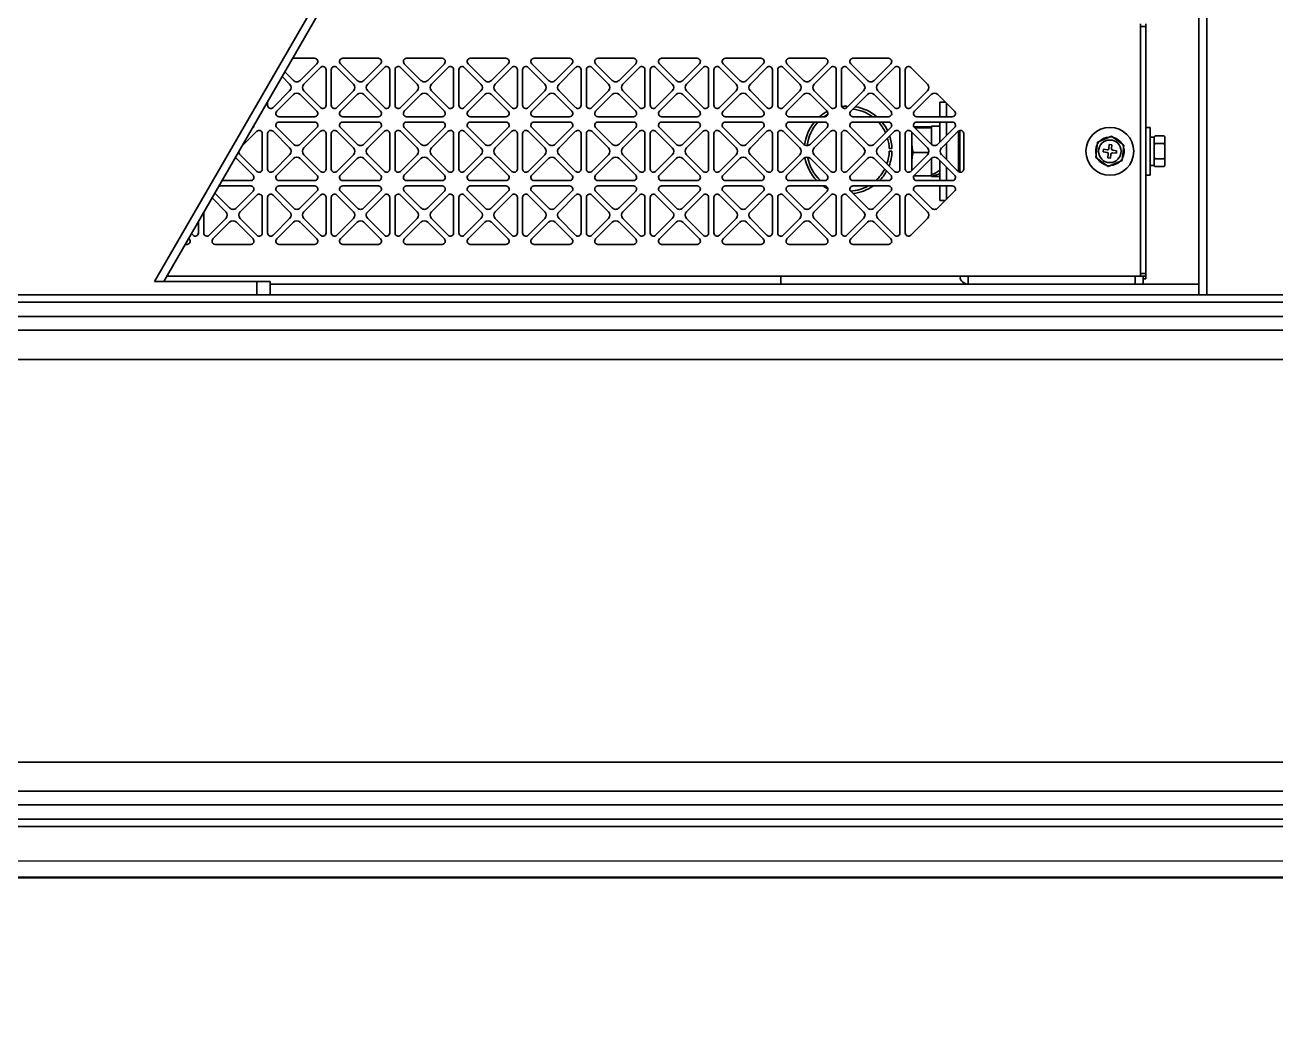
# Model space of a CAD drawing. Header units: millimetres. Extents: x 32496 to 166256, y 3504 to 23939.
# Drawn here: x 75620.2 to 76091, y 12027 to 12401.7 of the extents above; entities that cross this region are included whole.
import ezdxf

# ---------------------------------------------------------------- set-up
doc = ezdxf.new("R2010")
doc.units = ezdxf.units.MM
doc.layers.get('0').update_dxf_attribs({"lineweight": 35})
doc.layers.add('02___PRT_ALL_AXES', color=90, linetype='Continuous')

# ---------------------------------------------------------------- blocks, each defined once
blk = doc.blocks.new('DRGTJHYTHRTTR')
at = {"layer": '02___PRT_ALL_AXES', "color": 7, "linetype": 'Continuous'}
blk.add_line((60556.04, -50885.69), (45964.04, -50885.69), dxfattribs=at)
blk = doc.blocks.new('8-1250')
at = {"linetype": 'Continuous'}
for p, q in [((3018.87, -32152.29), (3018.87, -34671.29)), ((3010.87, -33994.26), (2622.88, -34666.29)), ((3010.87, -34000.26), (2626.34, -34666.29)), ((3015.87, -34040.26), (3015.87, -34671.29)), ((2993.87, -34570.29), (2993.87, -34569.29)), ((2995.87, -34570.29), (2993.87, -34570.29)), ((2993.87, -34663.29), (2993.87, -34570.29)), ((2995.87, -34664.29), (2995.87, -34569.29)), ((2683.06, -34582.29), (2674.84, -34582.29)), ((2707.06, -34582.29), (2693.68, -34582.29)), ((2731.06, -34582.29), (2717.68, -34582.29)), ((2755.06, -34582.29), (2741.68, -34582.29)), ((2779.06, -34582.29), (2765.68, -34582.29)), ((2803.06, -34582.29), (2789.68, -34582.29)), ((2827.06, -34582.29), (2813.68, -34582.29)), ((2851.06, -34582.29), (2837.68, -34582.29)), ((2875.06, -34582.29), (2861.68, -34582.29)), ((2899.06, -34582.29), (2885.68, -34582.29)), ((2671.89, -34587.39), (2675.1, -34590.6)), ((2677.65, -34590.6), (2683.91, -34584.34)), ((2685.32, -34585.75), (2679.06, -34592.02)), ((2687.37, -34599.98), (2687.37, -34586.6)), ((2689.37, -34586.6), (2689.37, -34599.98)), ((2697.69, -34592.02), (2691.42, -34585.75)), ((2692.83, -34584.34), (2699.1, -34590.6)), ((2701.65, -34590.6), (2707.91, -34584.34)), ((2709.32, -34585.75), (2703.06, -34592.02)), ((2711.37, -34599.98), (2711.37, -34586.6)), ((2713.37, -34586.6), (2713.37, -34599.98)), ((2721.69, -34592.02), (2715.42, -34585.75)), ((2716.83, -34584.34), (2723.1, -34590.6)), ((2725.65, -34590.6), (2731.91, -34584.34)), ((2733.32, -34585.75), (2727.06, -34592.02)), ((2735.37, -34599.98), (2735.37, -34586.6)), ((2737.37, -34586.6), (2737.37, -34599.98)), ((2745.69, -34592.02), (2739.42, -34585.75)), ((2740.83, -34584.34), (2747.1, -34590.6)), ((2749.65, -34590.6), (2755.91, -34584.34)), ((2757.32, -34585.75), (2751.06, -34592.02)), ((2759.37, -34599.98), (2759.37, -34586.6)), ((2761.37, -34586.6), (2761.37, -34599.98)), ((2769.69, -34592.02), (2763.42, -34585.75)), ((2764.83, -34584.34), (2771.1, -34590.6)), ((2773.65, -34590.6), (2779.91, -34584.34)), ((2781.32, -34585.75), (2775.06, -34592.02)), ((2783.37, -34599.98), (2783.37, -34586.6)), ((2785.37, -34586.6), (2785.37, -34599.98)), ((2793.69, -34592.02), (2787.42, -34585.75)), ((2788.83, -34584.34), (2795.1, -34590.6)), ((2797.65, -34590.6), (2803.91, -34584.34)), ((2805.32, -34585.75), (2799.06, -34592.02)), ((2807.37, -34599.98), (2807.37, -34586.6)), ((2809.37, -34586.6), (2809.37, -34599.98)), ((2817.69, -34592.02), (2811.42, -34585.75)), ((2812.83, -34584.34), (2819.1, -34590.6)), ((2821.65, -34590.6), (2827.91, -34584.34)), ((2829.32, -34585.75), (2823.06, -34592.02)), ((2831.37, -34599.98), (2831.37, -34586.6)), ((2833.37, -34586.6), (2833.37, -34599.98)), ((2841.69, -34592.02), (2835.42, -34585.75)), ((2836.83, -34584.34), (2843.1, -34590.6)), ((2845.65, -34590.6), (2851.91, -34584.34)), ((2853.32, -34585.75), (2847.06, -34592.02)), ((2855.37, -34599.98), (2855.37, -34586.6)), ((2857.37, -34586.6), (2857.37, -34599.98)), ((2865.69, -34592.02), (2859.42, -34585.75)), ((2860.83, -34584.34), (2867.1, -34590.6)), ((2869.65, -34590.6), (2875.91, -34584.34)), ((2877.32, -34585.75), (2871.06, -34592.02)), ((2879.37, -34599.98), (2879.37, -34586.6)), ((2881.37, -34586.6), (2881.37, -34599.98)), ((2889.69, -34592.02), (2883.42, -34585.75)), ((2884.83, -34584.34), (2891.1, -34590.6)), ((2893.65, -34590.6), (2899.91, -34584.34)), ((2901.32, -34585.75), (2895.06, -34592.02)), ((2903.37, -34599.98), (2903.37, -34586.6)), ((2905.37, -34586.6), (2905.37, -34599.98)), ((2913.69, -34592.02), (2907.42, -34585.75)), ((2673.69, -34592.02), (2670.86, -34589.19)), ((2667.42, -34600.83), (2673.69, -34594.56)), ((2675.1, -34595.98), (2668.83, -34602.24)), ((2683.91, -34602.24), (2677.65, -34595.98)), ((2679.06, -34594.56), (2685.32, -34600.83)), ((2691.42, -34600.83), (2697.69, -34594.56)), ((2699.1, -34595.98), (2692.83, -34602.24)), ((2707.91, -34602.24), (2701.65, -34595.98)), ((2703.06, -34594.56), (2709.32, -34600.83)), ((2715.42, -34600.83), (2721.69, -34594.56)), ((2723.1, -34595.98), (2716.83, -34602.24)), ((2731.91, -34602.24), (2725.65, -34595.98)), ((2727.06, -34594.56), (2733.32, -34600.83)), ((2739.42, -34600.83), (2745.69, -34594.56)), ((2747.1, -34595.98), (2740.83, -34602.24)), ((2755.91, -34602.24), (2749.65, -34595.98)), ((2751.06, -34594.56), (2757.32, -34600.83)), ((2763.42, -34600.83), (2769.69, -34594.56)), ((2771.1, -34595.98), (2764.83, -34602.24)), ((2779.91, -34602.24), (2773.65, -34595.98)), ((2775.06, -34594.56), (2781.32, -34600.83)), ((2787.42, -34600.83), (2793.69, -34594.56)), ((2795.1, -34595.98), (2788.83, -34602.24)), ((2803.91, -34602.24), (2797.65, -34595.98)), ((2799.06, -34594.56), (2805.32, -34600.83)), ((2811.42, -34600.83), (2817.69, -34594.56)), ((2819.1, -34595.98), (2812.83, -34602.24)), ((2827.91, -34602.24), (2821.65, -34595.98)), ((2823.06, -34594.56), (2829.32, -34600.83)), ((2835.42, -34600.83), (2841.69, -34594.56)), ((2843.1, -34595.98), (2836.83, -34602.24)), ((2851.91, -34602.24), (2845.65, -34595.98)), ((2847.06, -34594.56), (2853.32, -34600.83)), ((2859.42, -34600.83), (2865.69, -34594.56)), ((2867.1, -34595.98), (2860.83, -34602.24)), ((2875.91, -34602.24), (2869.65, -34595.98)), ((2871.06, -34594.56), (2877.32, -34600.83)), ((2883.42, -34600.83), (2889.69, -34594.56)), ((2891.1, -34595.98), (2884.83, -34602.24)), ((2899.91, -34602.24), (2893.65, -34595.98)), ((2895.06, -34594.56), (2901.32, -34600.83)), ((2907.42, -34600.83), (2913.69, -34594.56)), ((2915.1, -34595.98), (2908.83, -34602.24)), ((2923.91, -34602.24), (2917.65, -34595.98)), ((2665.37, -34598.69), (2665.37, -34599.98)), ((2883.37, -34600.87), (2883.37, -34600.3)), ((2918.37, -34598.79), (2920.46, -34598.79)), ((2918.37, -34598.79), (2918.37, -34604.29)), ((2920.87, -34604.29), (2920.87, -34599.2)), ((2669.68, -34604.29), (2683.06, -34604.29)), ((2683.06, -34606.29), (2669.68, -34606.29)), ((2693.68, -34604.29), (2707.06, -34604.29)), ((2707.06, -34606.29), (2693.68, -34606.29)), ((2717.68, -34604.29), (2731.06, -34604.29)), ((2731.06, -34606.29), (2717.68, -34606.29)), ((2741.68, -34604.29), (2755.06, -34604.29)), ((2755.06, -34606.29), (2741.68, -34606.29)), ((2765.68, -34604.29), (2779.06, -34604.29)), ((2779.06, -34606.29), (2765.68, -34606.29)), ((2789.68, -34604.29), (2803.06, -34604.29)), ((2803.06, -34606.29), (2789.68, -34606.29)), ((2813.68, -34604.29), (2827.06, -34604.29)), ((2827.06, -34606.29), (2813.68, -34606.29)), ((2837.68, -34604.29), (2851.06, -34604.29)), ((2851.06, -34606.29), (2837.68, -34606.29)), ((2861.68, -34604.29), (2875.06, -34604.29)), ((2875.06, -34606.29), (2861.68, -34606.29)), ((2885.68, -34604.29), (2899.06, -34604.29)), ((2899.06, -34606.29), (2885.68, -34606.29)), ((2909.68, -34604.29), (2923.06, -34604.29)), ((2923.06, -34606.29), (2909.68, -34606.29)), ((2918.37, -34606.29), (2918.37, -34613.87)), ((2920.87, -34611.37), (2920.87, -34606.29)), ((2661.32, -34609.75), (2655.79, -34615.29)), ((2663.37, -34623.98), (2663.37, -34610.6)), ((2665.37, -34610.6), (2665.37, -34623.98)), ((2673.69, -34616.02), (2667.42, -34609.75)), ((2668.83, -34608.34), (2675.1, -34614.6)), ((2677.65, -34614.6), (2683.91, -34608.34)), ((2685.32, -34609.75), (2679.06, -34616.02)), ((2687.37, -34623.98), (2687.37, -34610.6)), ((2689.37, -34610.6), (2689.37, -34623.98)), ((2697.69, -34616.02), (2691.42, -34609.75)), ((2692.83, -34608.34), (2699.1, -34614.6)), ((2701.65, -34614.6), (2707.91, -34608.34)), ((2709.32, -34609.75), (2703.06, -34616.02)), ((2711.37, -34623.98), (2711.37, -34610.6)), ((2713.37, -34610.6), (2713.37, -34623.98)), ((2721.69, -34616.02), (2715.42, -34609.75)), ((2716.83, -34608.34), (2723.1, -34614.6)), ((2725.65, -34614.6), (2731.91, -34608.34)), ((2733.32, -34609.75), (2727.06, -34616.02)), ((2735.37, -34623.98), (2735.37, -34610.6)), ((2737.37, -34610.6), (2737.37, -34623.98)), ((2745.69, -34616.02), (2739.42, -34609.75)), ((2740.83, -34608.34), (2747.1, -34614.6)), ((2749.65, -34614.6), (2755.91, -34608.34)), ((2757.32, -34609.75), (2751.06, -34616.02)), ((2759.37, -34623.98), (2759.37, -34610.6)), ((2761.37, -34610.6), (2761.37, -34623.98)), ((2769.69, -34616.02), (2763.42, -34609.75)), ((2764.83, -34608.34), (2771.1, -34614.6)), ((2773.65, -34614.6), (2779.91, -34608.34)), ((2781.32, -34609.75), (2775.06, -34616.02)), ((2783.37, -34623.98), (2783.37, -34610.6)), ((2785.37, -34610.6), (2785.37, -34623.98)), ((2793.69, -34616.02), (2787.42, -34609.75)), ((2788.83, -34608.34), (2795.1, -34614.6)), ((2797.65, -34614.6), (2803.91, -34608.34)), ((2805.32, -34609.75), (2799.06, -34616.02)), ((2807.37, -34623.98), (2807.37, -34610.6)), ((2809.37, -34610.6), (2809.37, -34623.98)), ((2817.69, -34616.02), (2811.42, -34609.75)), ((2812.83, -34608.34), (2819.1, -34614.6)), ((2821.65, -34614.6), (2827.91, -34608.34)), ((2829.32, -34609.75), (2823.06, -34616.02)), ((2831.37, -34623.98), (2831.37, -34610.6)), ((2833.37, -34610.6), (2833.37, -34623.98)), ((2841.69, -34616.02), (2835.42, -34609.75)), ((2836.83, -34608.34), (2843.1, -34614.6)), ((2845.65, -34614.6), (2851.91, -34608.34)), ((2853.32, -34609.75), (2847.06, -34616.02)), ((2855.37, -34623.98), (2855.37, -34610.6)), ((2857.37, -34610.6), (2857.37, -34623.98)), ((2865.69, -34616.02), (2859.42, -34609.75)), ((2860.83, -34608.34), (2867.1, -34614.6)), ((2869.65, -34614.6), (2875.91, -34608.34)), ((2877.32, -34609.75), (2871.06, -34616.02)), ((2879.37, -34623.98), (2879.37, -34610.6)), ((2881.37, -34610.6), (2881.37, -34623.98)), ((2889.69, -34616.02), (2883.42, -34609.75)), ((2884.83, -34608.34), (2891.1, -34614.6)), ((2893.65, -34614.6), (2899.91, -34608.34)), ((2901.32, -34609.75), (2895.06, -34616.02)), ((2903.37, -34623.98), (2903.37, -34610.6)), ((2905.37, -34610.6), (2905.37, -34623.98)), ((2913.69, -34616.02), (2907.42, -34609.75)), ((2907.77, -34610.1), (2907.77, -34624.47)), ((2908.65, -34608.09), (2915.27, -34608.09)), ((2908.83, -34608.34), (2915.1, -34614.6)), ((2909, -34608.51), (2915.27, -34608.51)), ((2918.37, -34607.84), (2915.27, -34607.84)), ((2915.27, -34607.84), (2915.27, -34608.41)), ((2915.27, -34610.6), (2915.27, -34608.41)), ((2915.27, -34610.6), (2915.27, -34614.74)), ((2917.65, -34614.6), (2923.91, -34608.34)), ((2925.32, -34609.75), (2919.06, -34616.02)), ((2925.37, -34609.71), (2925.37, -34624.87)), ((2925.87, -34609.79), (2925.37, -34609.79)), ((2925.87, -34625.13), (2925.87, -34609.45)), ((2927.37, -34623.98), (2927.37, -34610.6)), ((2977.71, -34613.89), (2982.99, -34611.55)), ((2982.99, -34611.55), (2987.65, -34614.95)), ((2995.87, -34608.29), (2997.47, -34608.29)), ((2997.47, -34626.29), (2997.47, -34608.29)), ((2999.32, -34611.56), (2999.37, -34611.52)), ((2999.37, -34611.52), (3002.77, -34611.52)), ((3002.82, -34611.56), (3002.77, -34611.52)), ((2920.87, -34620.37), (2920.87, -34614.2)), ((2977.09, -34619.63), (2977.71, -34613.89)), ((2981.98, -34616.24), (2982.14, -34614.75)), ((2982.14, -34614.75), (2983.14, -34614.86)), ((2983.14, -34614.86), (2982.98, -34616.35)), ((2987.04, -34620.69), (2987.65, -34614.95)), ((2997.47, -34611.94), (2999.07, -34611.94)), ((2999.07, -34611.82), (2999.32, -34611.56)), ((2999.07, -34622.76), (2999.07, -34611.82)), ((2999.37, -34614.33), (3002.77, -34614.33)), ((3003.07, -34611.82), (3002.82, -34611.56)), ((3003.07, -34622.76), (3003.07, -34611.82)), ((2659.91, -34626.24), (2653.65, -34619.98)), ((2655.06, -34618.56), (2661.32, -34624.83)), ((2667.42, -34624.83), (2673.69, -34618.56)), ((2675.1, -34619.98), (2668.83, -34626.24)), ((2683.91, -34626.24), (2677.65, -34619.98)), ((2679.06, -34618.56), (2685.32, -34624.83)), ((2691.42, -34624.83), (2697.69, -34618.56)), ((2699.1, -34619.98), (2692.83, -34626.24)), ((2707.91, -34626.24), (2701.65, -34619.98)), ((2703.06, -34618.56), (2709.32, -34624.83)), ((2715.42, -34624.83), (2721.69, -34618.56)), ((2723.1, -34619.98), (2716.83, -34626.24)), ((2731.91, -34626.24), (2725.65, -34619.98)), ((2727.06, -34618.56), (2733.32, -34624.83)), ((2739.42, -34624.83), (2745.69, -34618.56)), ((2747.1, -34619.98), (2740.83, -34626.24)), ((2755.91, -34626.24), (2749.65, -34619.98)), ((2751.06, -34618.56), (2757.32, -34624.83)), ((2763.42, -34624.83), (2769.69, -34618.56)), ((2771.1, -34619.98), (2764.83, -34626.24)), ((2779.91, -34626.24), (2773.65, -34619.98)), ((2775.06, -34618.56), (2781.32, -34624.83)), ((2787.42, -34624.83), (2793.69, -34618.56)), ((2795.1, -34619.98), (2788.83, -34626.24)), ((2803.91, -34626.24), (2797.65, -34619.98)), ((2799.06, -34618.56), (2805.32, -34624.83)), ((2811.42, -34624.83), (2817.69, -34618.56)), ((2819.1, -34619.98), (2812.83, -34626.24)), ((2827.91, -34626.24), (2821.65, -34619.98)), ((2823.06, -34618.56), (2829.32, -34624.83)), ((2835.42, -34624.83), (2841.69, -34618.56)), ((2843.1, -34619.98), (2836.83, -34626.24)), ((2851.91, -34626.24), (2845.65, -34619.98)), ((2847.06, -34618.56), (2853.32, -34624.83)), ((2859.42, -34624.83), (2865.69, -34618.56)), ((2867.1, -34619.98), (2860.83, -34626.24)), ((2875.91, -34626.24), (2869.65, -34619.98)), ((2871.06, -34618.56), (2877.32, -34624.83)), ((2883.42, -34624.83), (2889.69, -34618.56)), ((2891.1, -34619.98), (2884.83, -34626.24)), ((2899.91, -34626.24), (2893.65, -34619.98)), ((2895.06, -34618.56), (2901.32, -34624.83)), ((2899.36, -34616.29), (2900.36, -34616.29)), ((2900.36, -34617.29), (2899.36, -34617.29)), ((2907.42, -34624.83), (2913.69, -34618.56)), ((2908.28, -34617.71), (2914.16, -34617.71)), ((2915.1, -34619.98), (2908.83, -34626.24)), ((2915.27, -34619.83), (2915.27, -34624.49)), ((2923.91, -34626.24), (2917.65, -34619.98)), ((2918.37, -34620.7), (2918.37, -34628.29)), ((2919.06, -34618.56), (2925.32, -34624.83)), ((2981.76, -34623.03), (2977.09, -34619.63)), ((2979.83, -34617.52), (2979.94, -34616.53)), ((2981.32, -34617.68), (2979.83, -34617.52)), ((2979.94, -34616.53), (2981.43, -34616.69)), ((2981.61, -34619.72), (2981.77, -34618.23)), ((2982.6, -34619.83), (2981.61, -34619.72)), ((2987.04, -34620.69), (2981.76, -34623.03)), ((2982.76, -34618.34), (2982.6, -34619.83)), ((2984.8, -34618.05), (2983.31, -34617.89)), ((2983.42, -34616.9), (2984.91, -34617.06)), ((2984.91, -34617.06), (2984.8, -34618.05)), ((2999.37, -34620.1), (3002.77, -34620.1)), ((2915.27, -34626.49), (2915.27, -34624.49)), ((2920.87, -34628.29), (2920.87, -34623.2)), ((2925.37, -34624.79), (2925.87, -34624.79)), ((2997.47, -34622.64), (2999.07, -34622.64)), ((2999.07, -34622.76), (2999.32, -34623.02)), ((2999.37, -34623.06), (3002.77, -34623.06)), ((3003.07, -34622.76), (3002.82, -34623.02)), ((2659.06, -34630.29), (2647.13, -34630.29)), ((2648.28, -34628.29), (2659.06, -34628.29)), ((2669.68, -34628.29), (2683.06, -34628.29)), ((2683.06, -34630.29), (2669.68, -34630.29)), ((2693.68, -34628.29), (2707.06, -34628.29)), ((2707.06, -34630.29), (2693.68, -34630.29)), ((2717.68, -34628.29), (2731.06, -34628.29)), ((2731.06, -34630.29), (2717.68, -34630.29)), ((2741.68, -34628.29), (2755.06, -34628.29)), ((2755.06, -34630.29), (2741.68, -34630.29)), ((2765.68, -34628.29), (2779.06, -34628.29)), ((2779.06, -34630.29), (2765.68, -34630.29)), ((2789.68, -34628.29), (2803.06, -34628.29)), ((2803.06, -34630.29), (2789.68, -34630.29)), ((2813.68, -34628.29), (2827.06, -34628.29)), ((2827.06, -34630.29), (2813.68, -34630.29)), ((2837.68, -34628.29), (2851.06, -34628.29)), ((2851.06, -34630.29), (2837.68, -34630.29)), ((2861.68, -34628.29), (2875.06, -34628.29)), ((2875.06, -34630.29), (2861.68, -34630.29)), ((2885.68, -34628.29), (2899.06, -34628.29)), ((2899.06, -34630.29), (2885.68, -34630.29)), ((2908.65, -34626.49), (2915.27, -34626.49)), ((2909.68, -34628.29), (2923.06, -34628.29)), ((2923.06, -34630.29), (2909.68, -34630.29)), ((2915.27, -34626.49), (2915.27, -34626.74)), ((2918.37, -34626.74), (2915.27, -34626.74)), ((2918.37, -34630.29), (2918.37, -34635.79)), ((2920.87, -34635.37), (2920.87, -34630.29)), ((2995.87, -34626.29), (2997.47, -34626.29)), ((2649.69, -34640.02), (2644.5, -34634.83)), ((2645.54, -34633.04), (2651.1, -34638.6)), ((2653.65, -34638.6), (2659.91, -34632.34)), ((2661.32, -34633.75), (2655.06, -34640.02)), ((2663.37, -34647.98), (2663.37, -34634.6)), ((2665.37, -34634.6), (2665.37, -34647.98)), ((2673.69, -34640.02), (2667.42, -34633.75)), ((2668.83, -34632.34), (2675.1, -34638.6)), ((2677.65, -34638.6), (2683.91, -34632.34)), ((2685.32, -34633.75), (2679.06, -34640.02)), ((2687.37, -34647.98), (2687.37, -34634.6)), ((2689.37, -34634.6), (2689.37, -34647.98)), ((2697.69, -34640.02), (2691.42, -34633.75)), ((2692.83, -34632.34), (2699.1, -34638.6)), ((2701.65, -34638.6), (2707.91, -34632.34)), ((2709.32, -34633.75), (2703.06, -34640.02)), ((2711.37, -34647.98), (2711.37, -34634.6)), ((2713.37, -34634.6), (2713.37, -34647.98)), ((2721.69, -34640.02), (2715.42, -34633.75)), ((2716.83, -34632.34), (2723.1, -34638.6)), ((2725.65, -34638.6), (2731.91, -34632.34)), ((2733.32, -34633.75), (2727.06, -34640.02)), ((2735.37, -34647.98), (2735.37, -34634.6)), ((2737.37, -34634.6), (2737.37, -34647.98)), ((2745.69, -34640.02), (2739.42, -34633.75)), ((2740.83, -34632.34), (2747.1, -34638.6)), ((2749.65, -34638.6), (2755.91, -34632.34)), ((2757.32, -34633.75), (2751.06, -34640.02)), ((2759.37, -34647.98), (2759.37, -34634.6)), ((2761.37, -34634.6), (2761.37, -34647.98)), ((2769.69, -34640.02), (2763.42, -34633.75)), ((2764.83, -34632.34), (2771.1, -34638.6)), ((2773.65, -34638.6), (2779.91, -34632.34)), ((2781.32, -34633.75), (2775.06, -34640.02)), ((2783.37, -34647.98), (2783.37, -34634.6)), ((2785.37, -34634.6), (2785.37, -34647.98)), ((2793.69, -34640.02), (2787.42, -34633.75)), ((2788.83, -34632.34), (2795.1, -34638.6)), ((2797.65, -34638.6), (2803.91, -34632.34)), ((2805.32, -34633.75), (2799.06, -34640.02)), ((2807.37, -34647.98), (2807.37, -34634.6)), ((2809.37, -34634.6), (2809.37, -34647.98)), ((2817.69, -34640.02), (2811.42, -34633.75)), ((2812.83, -34632.34), (2819.1, -34638.6)), ((2821.65, -34638.6), (2827.91, -34632.34)), ((2829.32, -34633.75), (2823.06, -34640.02)), ((2831.37, -34647.98), (2831.37, -34634.6)), ((2833.37, -34634.6), (2833.37, -34647.98)), ((2841.69, -34640.02), (2835.42, -34633.75)), ((2836.83, -34632.34), (2843.1, -34638.6)), ((2845.65, -34638.6), (2851.91, -34632.34)), ((2853.32, -34633.75), (2847.06, -34640.02)), ((2855.37, -34647.98), (2855.37, -34634.6)), ((2857.37, -34634.6), (2857.37, -34647.98)), ((2865.69, -34640.02), (2859.42, -34633.75)), ((2860.83, -34632.34), (2867.1, -34638.6)), ((2869.65, -34638.6), (2875.91, -34632.34)), ((2877.32, -34633.75), (2871.06, -34640.02)), ((2879.37, -34647.98), (2879.37, -34634.6)), ((2881.37, -34634.6), (2881.37, -34647.98)), ((2889.69, -34640.02), (2883.42, -34633.75)), ((2884.83, -34632.34), (2891.1, -34638.6)), ((2893.65, -34638.6), (2899.91, -34632.34)), ((2901.32, -34633.75), (2895.06, -34640.02)), ((2903.37, -34647.98), (2903.37, -34634.6)), ((2905.37, -34634.6), (2905.37, -34647.98)), ((2913.69, -34640.02), (2907.42, -34633.75)), ((2908.83, -34632.34), (2915.1, -34638.6)), ((2917.65, -34638.6), (2923.91, -34632.34)), ((2918.37, -34635.79), (2920.46, -34635.79)), ((2639.37, -34647.98), (2639.37, -34643.72)), ((2641.37, -34640.26), (2641.37, -34647.98)), ((2643.42, -34648.83), (2649.69, -34642.56)), ((2651.1, -34643.98), (2644.83, -34650.24)), ((2659.91, -34650.24), (2653.65, -34643.98)), ((2655.06, -34642.56), (2661.32, -34648.83)), ((2667.42, -34648.83), (2673.69, -34642.56)), ((2675.1, -34643.98), (2668.83, -34650.24)), ((2683.91, -34650.24), (2677.65, -34643.98)), ((2679.06, -34642.56), (2685.32, -34648.83)), ((2691.42, -34648.83), (2697.69, -34642.56)), ((2699.1, -34643.98), (2692.83, -34650.24)), ((2707.91, -34650.24), (2701.65, -34643.98)), ((2703.06, -34642.56), (2709.32, -34648.83)), ((2715.42, -34648.83), (2721.69, -34642.56)), ((2723.1, -34643.98), (2716.83, -34650.24)), ((2731.91, -34650.24), (2725.65, -34643.98)), ((2727.06, -34642.56), (2733.32, -34648.83)), ((2739.42, -34648.83), (2745.69, -34642.56)), ((2747.1, -34643.98), (2740.83, -34650.24)), ((2755.91, -34650.24), (2749.65, -34643.98)), ((2751.06, -34642.56), (2757.32, -34648.83)), ((2763.42, -34648.83), (2769.69, -34642.56)), ((2771.1, -34643.98), (2764.83, -34650.24)), ((2779.91, -34650.24), (2773.65, -34643.98)), ((2775.06, -34642.56), (2781.32, -34648.83)), ((2787.42, -34648.83), (2793.69, -34642.56)), ((2795.1, -34643.98), (2788.83, -34650.24)), ((2803.91, -34650.24), (2797.65, -34643.98)), ((2799.06, -34642.56), (2805.32, -34648.83)), ((2811.42, -34648.83), (2817.69, -34642.56)), ((2819.1, -34643.98), (2812.83, -34650.24)), ((2827.91, -34650.24), (2821.65, -34643.98)), ((2823.06, -34642.56), (2829.32, -34648.83)), ((2835.42, -34648.83), (2841.69, -34642.56)), ((2843.1, -34643.98), (2836.83, -34650.24)), ((2851.91, -34650.24), (2845.65, -34643.98)), ((2847.06, -34642.56), (2853.32, -34648.83)), ((2859.42, -34648.83), (2865.69, -34642.56)), ((2867.1, -34643.98), (2860.83, -34650.24)), ((2875.91, -34650.24), (2869.65, -34643.98)), ((2871.06, -34642.56), (2877.32, -34648.83)), ((2883.42, -34648.83), (2889.69, -34642.56)), ((2891.1, -34643.98), (2884.83, -34650.24)), ((2899.91, -34650.24), (2893.65, -34643.98)), ((2895.06, -34642.56), (2901.32, -34648.83)), ((2907.42, -34648.83), (2913.69, -34642.56)), ((2636.75, -34648.26), (2637.32, -34648.83)), ((2634.43, -34652.29), (2635.06, -34652.29)), ((2635.91, -34650.24), (2635.72, -34650.05)), ((2645.68, -34652.29), (2659.06, -34652.29)), ((2669.68, -34652.29), (2683.06, -34652.29)), ((2693.68, -34652.29), (2707.06, -34652.29)), ((2717.68, -34652.29), (2731.06, -34652.29)), ((2741.68, -34652.29), (2755.06, -34652.29)), ((2765.68, -34652.29), (2779.06, -34652.29)), ((2789.68, -34652.29), (2803.06, -34652.29)), ((2813.68, -34652.29), (2827.06, -34652.29)), ((2837.68, -34652.29), (2851.06, -34652.29)), ((2861.68, -34652.29), (2875.06, -34652.29)), ((2885.68, -34652.29), (2899.06, -34652.29)), ((2993.87, -34663.29), (2995.87, -34663.29)), ((2993.87, -34664.29), (2993.87, -34663.29)), ((2622.88, -34666.29), (2666.34, -34666.29)), ((2627.5, -34664.29), (2995.87, -34664.29)), ((2661.34, -34671.29), (2661.34, -34666.29)), ((2666.34, -34671.29), (2666.34, -34666.29)), ((3015.87, -34667.29), (2666.34, -34667.29)), ((2858.57, -34667.29), (2858.57, -34664.29)), ((2929.07, -34664.29), (2929.07, -34667.29)), ((2991.87, -34667.29), (2991.87, -34664.29)), ((2994.87, -34664.29), (2994.87, -34664.88)), ((2994.87, -34664.88), (2994.87, -34667.29)), ((2995.87, -34665.29), (2994.87, -34665.29)), ((2995.87, -34665.29), (2995.87, -34664.29)), ((2666.34, -34671.29), (2470.87, -34671.29)), ((3018.87, -34671.29), (2661.34, -34671.29)), ((3115.87, -34671.29), (3015.87, -34671.29)), ((3761.37, -34674.01), (-7907.13, -34674.01)), ((3761.37, -34679.48), (-7907.13, -34679.48)), ((3115.87, -34684.6), (-7857.13, -34684.6)), ((3115.87, -34695.54), (-7857.13, -34695.54)), ((4052.87, -34847.03), (-7783.13, -34847.03)), ((4052.87, -34857.98), (-7783.13, -34857.98)), ((4052.87, -34863.1), (-7783.13, -34863.1)), ((4052.87, -34868.57), (-7783.13, -34868.57)), ((4052.87, -34871.29), (-7783.13, -34871.29))]:
    blk.add_line(p, q, dxfattribs=at)
for radius in [9, 4.25]:
    blk.add_circle((2982.37, -34617.29), radius, dxfattribs=at)
for centre, radius, start, end in [((2683.06, -34583.49), 1.2, 315, 90), ((2693.68, -34583.49), 1.2, 90, 225), ((2707.06, -34583.49), 1.2, 315, 90), ((2717.68, -34583.49), 1.2, 90, 225), ((2731.06, -34583.49), 1.2, 315, 90), ((2741.68, -34583.49), 1.2, 90, 225), ((2755.06, -34583.49), 1.2, 315, 90), ((2765.68, -34583.49), 1.2, 90, 225), ((2779.06, -34583.49), 1.2, 315, 90), ((2789.68, -34583.49), 1.2, 90, 225), ((2803.06, -34583.49), 1.2, 315, 90), ((2813.68, -34583.49), 1.2, 90, 225), ((2827.06, -34583.49), 1.2, 315, 90), ((2837.68, -34583.49), 1.2, 90, 225), ((2851.06, -34583.49), 1.2, 315, 90), ((2861.68, -34583.49), 1.2, 90, 225), ((2875.06, -34583.49), 1.2, 315, 90), ((2885.68, -34583.49), 1.2, 90, 225), ((2899.06, -34583.49), 1.2, 315, 90), ((2686.17, -34586.6), 1.2, 0, 135), ((2690.57, -34586.6), 1.2, 45, 180), ((2710.17, -34586.6), 1.2, 0, 135), ((2714.57, -34586.6), 1.2, 45, 180), ((2734.17, -34586.6), 1.2, 0, 135), ((2738.57, -34586.6), 1.2, 45, 180), ((2758.17, -34586.6), 1.2, 0, 135), ((2762.57, -34586.6), 1.2, 45, 180), ((2782.17, -34586.6), 1.2, 0, 135), ((2786.57, -34586.6), 1.2, 45, 180), ((2806.17, -34586.6), 1.2, 0, 135), ((2810.57, -34586.6), 1.2, 45, 180), ((2830.17, -34586.6), 1.2, 0, 135), ((2834.57, -34586.6), 1.2, 45, 180), ((2854.17, -34586.6), 1.2, 0, 135), ((2858.57, -34586.6), 1.2, 45, 180), ((2878.17, -34586.6), 1.2, 0, 135), ((2882.57, -34586.6), 1.2, 45, 180), ((2902.17, -34586.6), 1.2, 0, 135), ((2906.57, -34586.6), 1.2, 45, 180), ((2672.41, -34593.29), 1.8, 315, 45), ((2676.37, -34589.33), 1.8, 225, 315), ((2680.33, -34593.29), 1.8, 135, 225), ((2696.41, -34593.29), 1.8, 315, 45), ((2700.37, -34589.33), 1.8, 225, 315), ((2704.33, -34593.29), 1.8, 135, 225), ((2720.41, -34593.29), 1.8, 315, 45), ((2724.37, -34589.33), 1.8, 225, 315), ((2728.33, -34593.29), 1.8, 135, 225), ((2744.41, -34593.29), 1.8, 315, 45), ((2748.37, -34589.33), 1.8, 225, 315), ((2752.33, -34593.29), 1.8, 135, 225), ((2768.41, -34593.29), 1.8, 315, 45), ((2772.37, -34589.33), 1.8, 225, 315), ((2776.33, -34593.29), 1.8, 135, 225), ((2792.41, -34593.29), 1.8, 315, 45), ((2796.37, -34589.33), 1.8, 225, 315), ((2800.33, -34593.29), 1.8, 135, 225), ((2816.41, -34593.29), 1.8, 315, 45), ((2820.37, -34589.33), 1.8, 225, 315), ((2824.33, -34593.29), 1.8, 135, 225), ((2840.41, -34593.29), 1.8, 315, 45), ((2844.37, -34589.33), 1.8, 225, 315), ((2848.33, -34593.29), 1.8, 135, 225), ((2864.41, -34593.29), 1.8, 315, 45), ((2868.37, -34589.33), 1.8, 225, 315), ((2872.33, -34593.29), 1.8, 135, 225), ((2888.41, -34593.29), 1.8, 315, 45), ((2892.37, -34589.33), 1.8, 225, 315), ((2896.33, -34593.29), 1.8, 135, 225), ((2912.41, -34593.29), 1.8, 315, 45), ((2676.37, -34597.25), 1.8, 45, 135), ((2700.37, -34597.25), 1.8, 45, 135), ((2724.37, -34597.25), 1.8, 45, 135), ((2748.37, -34597.25), 1.8, 45, 135), ((2772.37, -34597.25), 1.8, 45, 135), ((2796.37, -34597.25), 1.8, 45, 135), ((2820.37, -34597.25), 1.8, 45, 135), ((2844.37, -34597.25), 1.8, 45, 135), ((2868.37, -34597.25), 1.8, 45, 135), ((2892.37, -34597.25), 1.8, 45, 135), ((2916.37, -34597.25), 1.8, 45, 135), ((2666.57, -34599.98), 1.2, 180, 315), ((2686.17, -34599.98), 1.2, 225, 0), ((2690.57, -34599.98), 1.2, 180, 315), ((2710.17, -34599.98), 1.2, 225, 0), ((2714.57, -34599.98), 1.2, 180, 315), ((2734.17, -34599.98), 1.2, 225, 0), ((2738.57, -34599.98), 1.2, 180, 315), ((2758.17, -34599.98), 1.2, 225, 0), ((2762.57, -34599.98), 1.2, 180, 315), ((2782.17, -34599.98), 1.2, 225, 0), ((2786.57, -34599.98), 1.2, 180, 315), ((2806.17, -34599.98), 1.2, 225, 0), ((2810.57, -34599.98), 1.2, 180, 315), ((2830.17, -34599.98), 1.2, 225, 0), ((2834.57, -34599.98), 1.2, 180, 315), ((2854.17, -34599.98), 1.2, 225, 0), ((2858.57, -34599.98), 1.2, 180, 315), ((2878.17, -34599.98), 1.2, 225, 0), ((2882.57, -34599.98), 1.2, 180, 315), ((2883.87, -34616.79), 16.5, 91.7365, 98.3444), ((2883.87, -34616.79), 15.5, 53.8624, 83.3437), ((2883.87, -34616.79), 16.5, 49.3326, 80.6487), ((2902.17, -34599.98), 1.2, 225, 0), ((2906.57, -34599.98), 1.2, 180, 315), ((2669.68, -34603.09), 1.2, 135, 270), ((2669.68, -34607.49), 1.2, 90, 225), ((2683.06, -34603.09), 1.2, 270, 45), ((2683.06, -34607.49), 1.2, 315, 90), ((2693.68, -34603.09), 1.2, 135, 270), ((2693.68, -34607.49), 1.2, 90, 225), ((2707.06, -34603.09), 1.2, 270, 45), ((2707.06, -34607.49), 1.2, 315, 90), ((2717.68, -34603.09), 1.2, 135, 270), ((2717.68, -34607.49), 1.2, 90, 225), ((2731.06, -34603.09), 1.2, 270, 45), ((2731.06, -34607.49), 1.2, 315, 90), ((2741.68, -34603.09), 1.2, 135, 270), ((2741.68, -34607.49), 1.2, 90, 225), ((2755.06, -34603.09), 1.2, 270, 45), ((2755.06, -34607.49), 1.2, 315, 90), ((2765.68, -34603.09), 1.2, 135, 270), ((2765.68, -34607.49), 1.2, 90, 225), ((2779.06, -34603.09), 1.2, 270, 45), ((2779.06, -34607.49), 1.2, 315, 90), ((2789.68, -34603.09), 1.2, 135, 270), ((2789.68, -34607.49), 1.2, 90, 225), ((2803.06, -34603.09), 1.2, 270, 45), ((2803.06, -34607.49), 1.2, 315, 90), ((2813.68, -34603.09), 1.2, 135, 270), ((2813.68, -34607.49), 1.2, 90, 225), ((2827.06, -34603.09), 1.2, 270, 45), ((2827.06, -34607.49), 1.2, 315, 90), ((2837.68, -34603.09), 1.2, 135, 270), ((2837.68, -34607.49), 1.2, 90, 225), ((2851.06, -34603.09), 1.2, 270, 45), ((2851.06, -34607.49), 1.2, 315, 90), ((2861.68, -34603.09), 1.2, 135, 270), ((2861.68, -34607.49), 1.2, 90, 225), ((2883.87, -34616.79), 16.5, 140.4498, 173.3933), ((2883.87, -34616.79), 15.5, 137.2859, 173.8028), ((2883.87, -34616.79), 16.5, 118.6258, 130.6683), ((2883.87, -34616.79), 15.5, 119.5881, 126.1377), ((2875.06, -34603.09), 1.2, 270, 45), ((2875.06, -34607.49), 1.2, 315, 90), ((2885.68, -34603.09), 1.2, 135, 270), ((2885.68, -34607.49), 1.2, 90, 225), ((2883.87, -34616.79), 15.5, 24.7281, 42.7133), ((2883.87, -34616.79), 16.5, 26.0213, 39.5497), ((2899.06, -34603.09), 1.2, 270, 45), ((2899.06, -34607.49), 1.2, 315, 90), ((2909.68, -34603.09), 1.2, 135, 270), ((2909.68, -34607.49), 1.2, 90, 225), ((2923.06, -34603.09), 1.2, 270, 45), ((2923.06, -34607.49), 1.2, 315, 90), ((2659.06, -34607.49), 1.2, 315, 356.8432), ((2662.17, -34610.6), 1.2, 0, 135), ((2666.57, -34610.6), 1.2, 45, 180), ((2686.17, -34610.6), 1.2, 0, 135), ((2690.57, -34610.6), 1.2, 45, 180), ((2710.17, -34610.6), 1.2, 0, 135), ((2714.57, -34610.6), 1.2, 45, 180), ((2734.17, -34610.6), 1.2, 0, 135), ((2738.57, -34610.6), 1.2, 45, 180), ((2758.17, -34610.6), 1.2, 0, 135), ((2762.57, -34610.6), 1.2, 45, 180), ((2782.17, -34610.6), 1.2, 0, 135), ((2786.57, -34610.6), 1.2, 45, 180), ((2806.17, -34610.6), 1.2, 0, 135), ((2810.57, -34610.6), 1.2, 45, 180), ((2830.17, -34610.6), 1.2, 0, 135), ((2834.57, -34610.6), 1.2, 45, 180), ((2854.17, -34610.6), 1.2, 0, 135), ((2858.57, -34610.6), 1.2, 45, 180), ((2878.17, -34610.6), 1.2, 0, 135), ((2882.57, -34610.6), 1.2, 45, 180), ((2902.17, -34610.6), 1.2, 0, 135), ((2906.57, -34610.6), 1.2, 45, 180), ((2926.17, -34610.6), 1.2, 0, 135), ((2672.41, -34617.29), 1.8, 315, 45), ((2676.37, -34613.33), 1.8, 225, 315), ((2680.33, -34617.29), 1.8, 135, 225), ((2696.41, -34617.29), 1.8, 315, 45), ((2700.37, -34613.33), 1.8, 225, 315), ((2704.33, -34617.29), 1.8, 135, 225), ((2720.41, -34617.29), 1.8, 315, 45), ((2724.37, -34613.33), 1.8, 225, 315), ((2728.33, -34617.29), 1.8, 135, 225), ((2744.41, -34617.29), 1.8, 315, 45), ((2748.37, -34613.33), 1.8, 225, 315), ((2752.33, -34617.29), 1.8, 135, 225), ((2768.41, -34617.29), 1.8, 315, 45), ((2772.37, -34613.33), 1.8, 225, 315), ((2776.33, -34617.29), 1.8, 135, 225), ((2792.41, -34617.29), 1.8, 315, 45), ((2796.37, -34613.33), 1.8, 225, 315), ((2800.33, -34617.29), 1.8, 135, 225), ((2816.41, -34617.29), 1.8, 315, 45), ((2820.37, -34613.33), 1.8, 225, 315), ((2824.33, -34617.29), 1.8, 135, 225), ((2840.41, -34617.29), 1.8, 315, 45), ((2844.37, -34613.33), 1.8, 225, 315), ((2848.33, -34617.29), 1.8, 135, 225), ((2864.41, -34617.29), 1.8, 315, 45), ((2868.37, -34613.33), 1.8, 225, 315), ((2872.33, -34617.29), 1.8, 135, 225), ((2888.41, -34617.29), 1.8, 315, 45), ((2892.37, -34613.33), 1.8, 225, 315), ((2896.33, -34617.29), 1.8, 135, 225), ((2883.87, -34616.79), 15.5, 1.8486, 16.5924), ((2883.87, -34616.79), 16.5, 1.7365, 18.459), ((2912.41, -34617.29), 1.8, 315, 45), ((2916.37, -34613.33), 1.8, 225, 315), ((2920.33, -34617.29), 1.8, 135, 225), ((2982.37, -34617.29), 5.35, 153.0614, 194.7408), ((2982.37, -34617.29), 5.47, 137.9086, 149.8935), ((2982.37, -34617.29), 5.35, 93.0614, 134.7408), ((2981.48, -34616.19), 0.5, 263.9011, 353.9011), ((2982.37, -34617.29), 5.47, 77.9086, 89.8935), ((2982.37, -34617.29), 5.35, 33.0614, 74.7408), ((2982.37, -34617.29), 5.47, 17.9086, 29.8935), ((2982.37, -34617.29), 5.35, 333.0614, 14.7408), ((2652.37, -34621.25), 1.8, 45, 60.7212), ((2656.33, -34617.29), 1.8, 184.7579, 225), ((2676.37, -34621.25), 1.8, 45, 135), ((2700.37, -34621.25), 1.8, 45, 135), ((2724.37, -34621.25), 1.8, 45, 135), ((2748.37, -34621.25), 1.8, 45, 135), ((2772.37, -34621.25), 1.8, 45, 135), ((2796.37, -34621.25), 1.8, 45, 135), ((2820.37, -34621.25), 1.8, 45, 135), ((2844.37, -34621.25), 1.8, 45, 135), ((2868.37, -34621.25), 1.8, 45, 135), ((2883.87, -34616.79), 16.5, 189.8605, 224.2208), ((2883.87, -34616.79), 15.5, 189.9879, 227.9882), ((2892.37, -34621.25), 1.8, 45, 135), ((2883.87, -34616.79), 15.5, 340.452, 358.1514), ((2883.87, -34616.79), 16.5, 338.812, 358.2635), ((2916.37, -34621.25), 1.8, 45, 135), ((2982.37, -34617.29), 5.47, 197.9086, 209.8935), ((2982.37, -34617.29), 5.35, 213.0614, 254.7408), ((2981.27, -34618.18), 0.5, 353.9011, 83.9011), ((2983.26, -34618.39), 0.5, 83.9011, 173.9011), ((2983.47, -34616.4), 0.5, 173.9011, 263.9011), ((2982.37, -34617.29), 5.47, 317.9086, 329.8935), ((2662.17, -34623.98), 1.2, 225, 0), ((2666.57, -34623.98), 1.2, 180, 315), ((2686.17, -34623.98), 1.2, 225, 0), ((2690.57, -34623.98), 1.2, 180, 315), ((2710.17, -34623.98), 1.2, 225, 0), ((2714.57, -34623.98), 1.2, 180, 315), ((2734.17, -34623.98), 1.2, 225, 0), ((2738.57, -34623.98), 1.2, 180, 315), ((2758.17, -34623.98), 1.2, 225, 0), ((2762.57, -34623.98), 1.2, 180, 315), ((2782.17, -34623.98), 1.2, 225, 0), ((2786.57, -34623.98), 1.2, 180, 315), ((2806.17, -34623.98), 1.2, 225, 0), ((2810.57, -34623.98), 1.2, 180, 315), ((2830.17, -34623.98), 1.2, 225, 0), ((2834.57, -34623.98), 1.2, 180, 315), ((2854.17, -34623.98), 1.2, 225, 0), ((2858.57, -34623.98), 1.2, 180, 315), ((2878.17, -34623.98), 1.2, 225, 0), ((2882.57, -34623.98), 1.2, 180, 315), ((2883.87, -34616.79), 15.5, 312.0115, 332.4985), ((2883.87, -34616.79), 16.5, 315.7805, 331.4162), ((2902.17, -34623.98), 1.2, 225, 0), ((2906.57, -34623.98), 1.2, 180, 315), ((2926.17, -34623.98), 1.2, 225, 0), ((2982.37, -34617.29), 5.47, 257.9086, 269.8935), ((2982.37, -34617.29), 5.35, 273.0614, 314.7408), ((3001.92, -34620.46), 3.64, 218.4467, 218.9062), ((3000.22, -34620.46), 3.64, 321.0863, 321.5533), ((2659.06, -34627.09), 1.2, 270, 45), ((2659.06, -34631.49), 1.2, 315, 90), ((2669.68, -34627.09), 1.2, 135, 270), ((2669.68, -34631.49), 1.2, 90, 225), ((2683.06, -34627.09), 1.2, 270, 45), ((2683.06, -34631.49), 1.2, 315, 90), ((2693.68, -34627.09), 1.2, 135, 270), ((2693.68, -34631.49), 1.2, 90, 225), ((2707.06, -34627.09), 1.2, 270, 45), ((2707.06, -34631.49), 1.2, 315, 90), ((2717.68, -34627.09), 1.2, 135, 270), ((2717.68, -34631.49), 1.2, 90, 225), ((2731.06, -34627.09), 1.2, 270, 45), ((2731.06, -34631.49), 1.2, 315, 90), ((2741.68, -34627.09), 1.2, 135, 270), ((2741.68, -34631.49), 1.2, 90, 225), ((2755.06, -34627.09), 1.2, 270, 45), ((2755.06, -34631.49), 1.2, 315, 90), ((2765.68, -34627.09), 1.2, 135, 270), ((2765.68, -34631.49), 1.2, 90, 225), ((2779.06, -34627.09), 1.2, 270, 45), ((2779.06, -34631.49), 1.2, 315, 90), ((2789.68, -34627.09), 1.2, 135, 270), ((2789.68, -34631.49), 1.2, 90, 225), ((2803.06, -34627.09), 1.2, 270, 45), ((2803.06, -34631.49), 1.2, 315, 90), ((2813.68, -34627.09), 1.2, 135, 270), ((2813.68, -34631.49), 1.2, 90, 225), ((2827.06, -34627.09), 1.2, 270, 45), ((2827.06, -34631.49), 1.2, 315, 90), ((2837.68, -34627.09), 1.2, 135, 270), ((2837.68, -34631.49), 1.2, 90, 225), ((2851.06, -34627.09), 1.2, 270, 45), ((2851.06, -34631.49), 1.2, 315, 90), ((2861.68, -34627.09), 1.2, 135, 270), ((2861.68, -34631.49), 1.2, 90, 225), ((2883.87, -34616.79), 16.5, 235.0154, 242.492), ((2875.06, -34627.09), 1.2, 270, 45), ((2875.06, -34631.49), 1.2, 315, 90), ((2885.68, -34627.09), 1.2, 135, 270), ((2885.68, -34631.49), 1.2, 90, 225), ((2883.87, -34616.79), 15.5, 273.3007, 299.2825), ((2883.87, -34616.79), 16.5, 276.262, 304.9849), ((2899.06, -34627.09), 1.2, 270, 45), ((2899.06, -34631.49), 1.2, 315, 90), ((2909.68, -34627.09), 1.2, 135, 270), ((2909.68, -34631.49), 1.2, 90, 225), ((2923.06, -34627.09), 1.2, 270, 45), ((2923.06, -34631.49), 1.2, 315, 90), ((2662.17, -34634.6), 1.2, 0, 135), ((2666.57, -34634.6), 1.2, 45, 180), ((2686.17, -34634.6), 1.2, 0, 135), ((2690.57, -34634.6), 1.2, 45, 180), ((2710.17, -34634.6), 1.2, 0, 135), ((2714.57, -34634.6), 1.2, 45, 180), ((2734.17, -34634.6), 1.2, 0, 135), ((2738.57, -34634.6), 1.2, 45, 180), ((2758.17, -34634.6), 1.2, 0, 135), ((2762.57, -34634.6), 1.2, 45, 180), ((2782.17, -34634.6), 1.2, 0, 135), ((2786.57, -34634.6), 1.2, 45, 180), ((2806.17, -34634.6), 1.2, 0, 135), ((2810.57, -34634.6), 1.2, 45, 180), ((2830.17, -34634.6), 1.2, 0, 135), ((2834.57, -34634.6), 1.2, 45, 180), ((2854.17, -34634.6), 1.2, 0, 135), ((2858.57, -34634.6), 1.2, 45, 180), ((2878.17, -34634.6), 1.2, 0, 135), ((2882.57, -34634.6), 1.2, 45, 180), ((2902.17, -34634.6), 1.2, 0, 135), ((2906.57, -34634.6), 1.2, 45, 180), ((2652.37, -34637.33), 1.8, 225, 315), ((2676.37, -34637.33), 1.8, 225, 315), ((2700.37, -34637.33), 1.8, 225, 315), ((2724.37, -34637.33), 1.8, 225, 315), ((2748.37, -34637.33), 1.8, 225, 315), ((2772.37, -34637.33), 1.8, 225, 315), ((2796.37, -34637.33), 1.8, 225, 315), ((2820.37, -34637.33), 1.8, 225, 315), ((2844.37, -34637.33), 1.8, 225, 315), ((2868.37, -34637.33), 1.8, 225, 315), ((2892.37, -34637.33), 1.8, 225, 315), ((2916.37, -34637.33), 1.8, 225, 315), ((2648.41, -34641.29), 1.8, 315, 45), ((2652.37, -34645.25), 1.8, 45, 135), ((2656.33, -34641.29), 1.8, 135, 225), ((2672.41, -34641.29), 1.8, 315, 45), ((2676.37, -34645.25), 1.8, 45, 135), ((2680.33, -34641.29), 1.8, 135, 225), ((2696.41, -34641.29), 1.8, 315, 45), ((2700.37, -34645.25), 1.8, 45, 135), ((2704.33, -34641.29), 1.8, 135, 225), ((2720.41, -34641.29), 1.8, 315, 45), ((2724.37, -34645.25), 1.8, 45, 135), ((2728.33, -34641.29), 1.8, 135, 225), ((2744.41, -34641.29), 1.8, 315, 45), ((2748.37, -34645.25), 1.8, 45, 135), ((2752.33, -34641.29), 1.8, 135, 225), ((2768.41, -34641.29), 1.8, 315, 45), ((2772.37, -34645.25), 1.8, 45, 135), ((2776.33, -34641.29), 1.8, 135, 225), ((2792.41, -34641.29), 1.8, 315, 45), ((2796.37, -34645.25), 1.8, 45, 135), ((2800.33, -34641.29), 1.8, 135, 225), ((2816.41, -34641.29), 1.8, 315, 45), ((2820.37, -34645.25), 1.8, 45, 135), ((2824.33, -34641.29), 1.8, 135, 225), ((2840.41, -34641.29), 1.8, 315, 45), ((2844.37, -34645.25), 1.8, 45, 135), ((2848.33, -34641.29), 1.8, 135, 225), ((2864.41, -34641.29), 1.8, 315, 45), ((2868.37, -34645.25), 1.8, 45, 135), ((2872.33, -34641.29), 1.8, 135, 225), ((2888.41, -34641.29), 1.8, 315, 45), ((2892.37, -34645.25), 1.8, 45, 135), ((2896.33, -34641.29), 1.8, 135, 225), ((2912.41, -34641.29), 1.8, 315, 45), ((2638.17, -34647.98), 1.2, 225, 0), ((2642.57, -34647.98), 1.2, 180, 315), ((2662.17, -34647.98), 1.2, 225, 0), ((2666.57, -34647.98), 1.2, 180, 315), ((2686.17, -34647.98), 1.2, 225, 0), ((2690.57, -34647.98), 1.2, 180, 315), ((2710.17, -34647.98), 1.2, 225, 0), ((2714.57, -34647.98), 1.2, 180, 315), ((2734.17, -34647.98), 1.2, 225, 0), ((2738.57, -34647.98), 1.2, 180, 315), ((2758.17, -34647.98), 1.2, 225, 0), ((2762.57, -34647.98), 1.2, 180, 315), ((2782.17, -34647.98), 1.2, 225, 0), ((2786.57, -34647.98), 1.2, 180, 315), ((2806.17, -34647.98), 1.2, 225, 0), ((2810.57, -34647.98), 1.2, 180, 315), ((2830.17, -34647.98), 1.2, 225, 0), ((2834.57, -34647.98), 1.2, 180, 315), ((2854.17, -34647.98), 1.2, 225, 0), ((2858.57, -34647.98), 1.2, 180, 315), ((2878.17, -34647.98), 1.2, 225, 0), ((2882.57, -34647.98), 1.2, 180, 315), ((2902.17, -34647.98), 1.2, 225, 0), ((2906.57, -34647.98), 1.2, 180, 315), ((2635.06, -34651.09), 1.2, 270, 45), ((2645.68, -34651.09), 1.2, 135, 270), ((2659.06, -34651.09), 1.2, 270, 45), ((2669.68, -34651.09), 1.2, 135, 270), ((2683.06, -34651.09), 1.2, 270, 45), ((2693.68, -34651.09), 1.2, 135, 270), ((2707.06, -34651.09), 1.2, 270, 45), ((2717.68, -34651.09), 1.2, 135, 270), ((2731.06, -34651.09), 1.2, 270, 45), ((2741.68, -34651.09), 1.2, 135, 270), ((2755.06, -34651.09), 1.2, 270, 45), ((2765.68, -34651.09), 1.2, 135, 270), ((2779.06, -34651.09), 1.2, 270, 45), ((2789.68, -34651.09), 1.2, 135, 270), ((2803.06, -34651.09), 1.2, 270, 45), ((2813.68, -34651.09), 1.2, 135, 270), ((2827.06, -34651.09), 1.2, 270, 45), ((2837.68, -34651.09), 1.2, 135, 270), ((2851.06, -34651.09), 1.2, 270, 45), ((2861.68, -34651.09), 1.2, 135, 270), ((2875.06, -34651.09), 1.2, 270, 45), ((2885.68, -34651.09), 1.2, 135, 270), ((2899.06, -34651.09), 1.2, 270, 45), ((2929.07, -34664.09), 3.2, 183.655, 270)]:
    blk.add_arc(centre, radius, start, end, dxfattribs=at)
for centre, start_param, end_param in [((2916.17, -34617.29), -2.209288, -1.87893), ((2918.37, -34617.29), -2.448792, -2.114562)]:
    blk.add_ellipse(centre, major_axis=(8.09, 8.09), ratio=0.60456, start_param=start_param, end_param=end_param, dxfattribs=at)
for points, knots in [([(2907.77, -34613.11), (2907.77, -34613.88), (2907.87, -34615.42), (2908.12, -34616.95), (2908.28, -34617.71)], [0, 0, 0, 0, 0.499364, 1, 1, 1, 1]), ([(2999.07, -34611.84), (2999.09, -34611.81), (2999.17, -34611.72), (2999.26, -34611.63), (2999.32, -34611.56)], [0, 0, 0, 0, 0.245068, 1, 1, 1, 1]), ([(2999.37, -34614.33), (2999.35, -34614.3), (2999.24, -34614.2), (2999.14, -34614.09), (2999.07, -34614.01)], [0, 0, 0, 0, 0.255591, 1, 1, 1, 1]), ([(3002.77, -34614.33), (3002.8, -34614.3), (3002.9, -34614.2), (3003, -34614.09), (3003.07, -34614.01)], [0, 0, 0, 0, 0.255591, 1, 1, 1, 1]), ([(3003.07, -34611.84), (3003.05, -34611.81), (3002.97, -34611.72), (3002.89, -34611.63), (3002.82, -34611.56)], [0, 0, 0, 0, 0.245068, 1, 1, 1, 1]), ([(2908.28, -34617.71), (2908.12, -34618.43), (2907.87, -34619.89), (2907.77, -34621.36), (2907.77, -34622.1)], [0, 0, 0, 0, 0.500908, 1, 1, 1, 1]), ([(2999.07, -34620.44), (2999.1, -34620.41), (2999.19, -34620.3), (2999.29, -34620.18), (2999.37, -34620.1)], [0, 0, 0, 0, 0.244797, 1, 1, 1, 1]), ([(3003.07, -34620.44), (3003.05, -34620.41), (3002.95, -34620.3), (3002.85, -34620.18), (3002.77, -34620.1)], [0, 0, 0, 0, 0.244797, 1, 1, 1, 1]), ([(2999.37, -34623.06), (2999.35, -34623.04), (2999.25, -34622.93), (2999.16, -34622.83), (2999.09, -34622.75)], [0, 0, 0, 0, 0.254745, 1, 1, 1, 1]), ([(3002.77, -34623.06), (3002.8, -34623.04), (3002.89, -34622.93), (3002.99, -34622.83), (3003.05, -34622.75)], [0, 0, 0, 0, 0.25474, 1, 1, 1, 1])]:
    blk.add_open_spline(points, degree=3, knots=knots, dxfattribs=at)
for points in [[(2999.07, -34614.99), (2999.16, -34614.77), (2999.26, -34614.55), (2999.37, -34614.33)], [(3003.07, -34614.99), (3002.98, -34614.77), (3002.88, -34614.55), (3002.77, -34614.33)], [(2999.37, -34620.1), (2999.26, -34619.89), (2999.16, -34619.67), (2999.07, -34619.44)], [(3002.77, -34620.1), (3002.88, -34619.89), (3002.98, -34619.67), (3003.07, -34619.44)]]:
    blk.add_open_spline(points, degree=3, dxfattribs=at)

msp = doc.modelspace()

# ---------------------------------------------------------------- linework, layer by layer
at = {"color": 6, "lineweight": 25}
msp.add_lwpolyline([(63904.988, 12081.132), (78477.571, 12081.132), (78477.571, 12087.168), (63904.988, 12087.168)], close=True, dxfattribs=at)
msp.add_lwpolyline([(63884.988, 12081.132), (78477.571, 12080.821), (78476.988, 11881.107), (63884.988, 11881.107)], close=True)

# ---------------------------------------------------------------- block references
at = {"color": 6}
msp.add_blockref('8-1250', (73046.131, 46971.457), dxfattribs=at)
msp.add_blockref('DRGTJHYTHRTTR', (17920.951, 62966.819))

doc.saveas('drawing.dxf')
